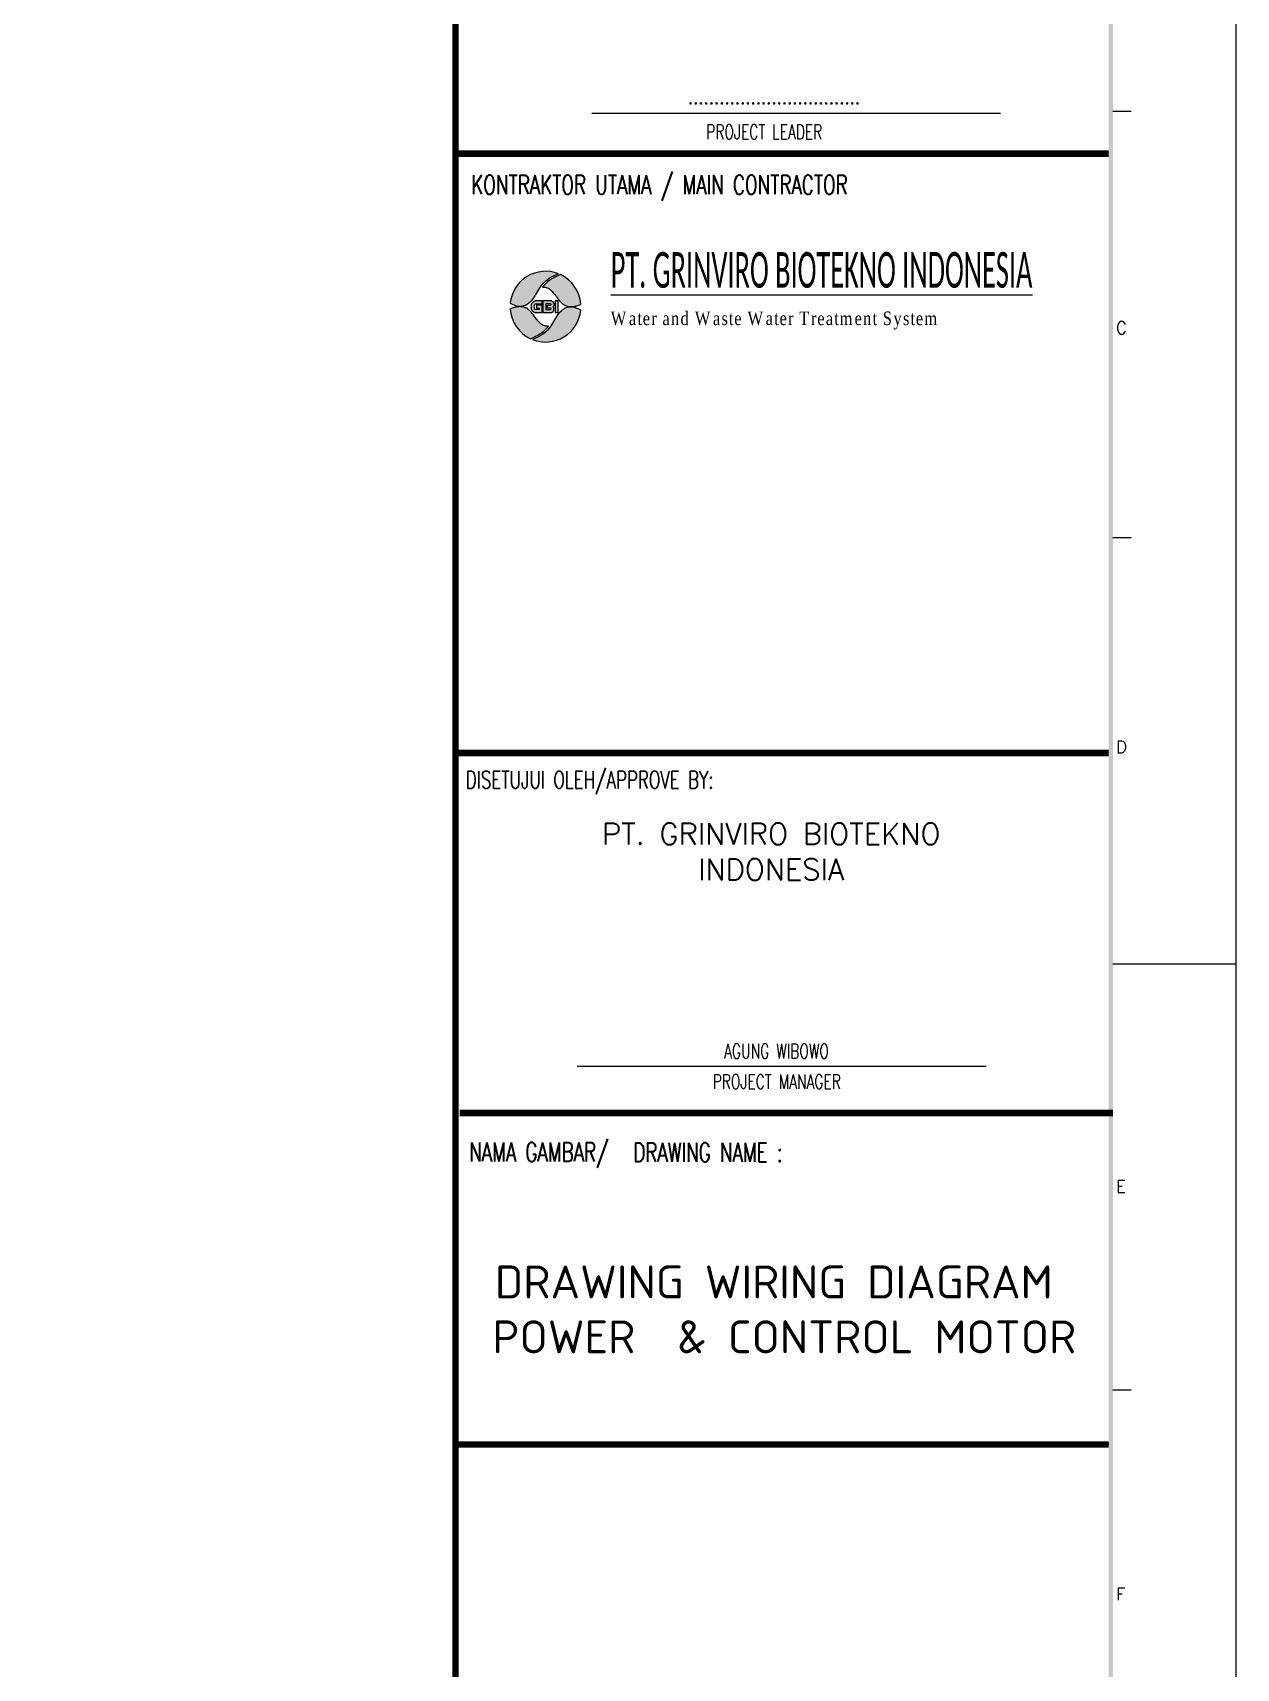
# Model space of a CAD drawing. Header units: millimetres. Extents: x 67033 to 212947, y 35102 to 335921.
# Drawn here: x 81276 to 83019, y 166154 to 168521 of the extents above; entities that cross this region are included whole.
import ezdxf

# ---------------------------------------------------------------- set-up
doc = ezdxf.new("R2010")
doc.units = ezdxf.units.MM
doc.layers.add('BORDER', color=7, linetype='Continuous')
doc.layers.add('S-Kop', color=7, linetype='Continuous')
doc.layers.add('G-0.9', color=250, linetype='Continuous', lineweight=9)
doc.styles.add('3', font='ROMANS.SHX', dxfattribs={"width": 0.75})
doc.styles.add('ISOCPEUR', font='isocpeur.ttf')
doc.styles.add('ROMANS', font='romans.shx', dxfattribs={"height": 0.3})
doc.styles.get("Standard").update_dxf_attribs({"font": 'arial.ttf'})

msp = doc.modelspace()

# ---------------------------------------------------------------- hatches: boundary and pattern name
at = {"layer": 'G-0.9', "true_color": 0x105689}
h = msp.add_hatch(color=146, dxfattribs=at)
edge = h.paths.add_edge_path(flags=0)
edge.add_arc((82018.75332925227, 168124.1273931313), 51.18441733908399, 3.799054058211098, 64.9709100956754)
edge.add_spline(control_points=[(82040.40834823788, 168170.5052405483), (82039.19212646985, 168169.9790571148), (82037.38134838786, 168169.1593579433), (82034.99146281902, 168168.0081841969), (82033.21653911263, 168167.110470083), (82031.43811440385, 168166.1992743443), (82029.66043312872, 168165.2704636861), (82027.91233354367, 168164.2950316496), (82026.22316537285, 168163.2450126175), (82024.59563865347, 168162.1131507709), (82022.4800412157, 168160.5230616945), (82019.95732460545, 168158.3849078677), (82017.12844645887, 168155.597806881), (82015.37149857168, 168153.5832278127), (82014.52554098384, 168152.5375576327)], knot_values=[0, 0, 0, 0, 0.125, 0.1875, 0.25, 0.3125, 0.375, 0.4375, 0.5, 0.5625, 0.625, 0.75, 0.875, 1, 1, 1, 1], degree=3, periodic=0)
edge.add_spline(control_points=[(82014.52554098384, 168152.5375576327), (82015.08898366641, 168152.5329943063), (82016.2086775406, 168152.4784210968), (82017.85633105254, 168152.2522071642), (82019.50303578044, 168151.9056824677), (82021.10156042581, 168151.4082116547), (82022.35964494199, 168150.8061368946), (82023.33423923777, 168150.2471907495), (82024.04441099141, 168149.8047551351), (82024.73250904468, 168149.332713166), (82025.400229855, 168148.8239425199), (82026.04950143881, 168148.2910852064), (82026.89565844878, 168147.564472925), (82027.70469645884, 168146.8033556455), (82028.48269155226, 168146.0068142494), (82029.05661087528, 168145.4001658208), (82029.61837851992, 168144.7810275667), (82030.34772923686, 168143.9347813398), (82031.06002474514, 168143.0715465112), (82031.76014039534, 168142.1967968485), (82032.44600295923, 168141.3074897527), (82033.29528731684, 168140.189385091), (82034.30111141957, 168138.837956586), (82035.30391599522, 168137.4859076906), (82036.31535822533, 168136.1509771939), (82037.33843237688, 168134.8277789485), (82038.20903869219, 168133.7422576987), (82038.91536054216, 168132.8820874213), (82039.45586728869, 168132.2449910069), (82040.00169500949, 168131.6081131139), (82040.55187042641, 168130.9720410558), (82041.0211074187, 168130.4524815815), (82041.40562351556, 168130.0469770612), (82041.70008277637, 168129.7502584646), (82041.9987301339, 168129.4574973973), (82042.39999925312, 168129.0683723782), (82042.91092431727, 168128.5912411712), (82043.5448730352, 168128.0442085349), (82044.42589228506, 168127.370853109), (82045.61393656101, 168126.6319219746), (82047.11206824303, 168125.8765702562), (82048.67407206744, 168125.2599713318), (82050.82250941772, 168124.6172069714), (82053.02830430903, 168124.2356945373), (82055.25864474304, 168124.1231241289), (82057.49515245052, 168124.1640276772), (82060.27741806359, 168124.4762792846), (82063.00655286385, 168125.0769360432), (82065.13374027592, 168125.7343115951), (82067.23649752731, 168126.47674969), (82068.79628242813, 168127.0809716159), (82069.82527202435, 168127.518740921)], knot_values=[0, 0, 0, 0, 0.02500000000000002, 0.05000000000000004, 0.07499999999999996, 0.09999999999999998, 0.125, 0.1375, 0.15, 0.1625000000000001, 0.175, 0.1875, 0.2, 0.225, 0.2375, 0.25, 0.2625, 0.275, 0.3, 0.3125, 0.325, 0.35, 0.375, 0.4, 0.425, 0.45, 0.475, 0.4875, 0.5, 0.5125, 0.5249999999999999, 0.5374999999999999, 0.5437499999999998, 0.5499999999999998, 0.5562499999999999, 0.5624999999999999, 0.5749999999999998, 0.5874999999999999, 0.5999999999999999, 0.6249999999999999, 0.6499999999999999, 0.6749999999999998, 0.6999999999999998, 0.7499999999999999, 0.7749999999999999, 0.7999999999999999, 0.8499999999999999, 0.8999999999999999, 0.9249999999999999, 0.95, 1, 1, 1, 1], degree=3, periodic=0)
edge = h.paths.add_edge_path(flags=0)
edge.add_arc((82018.75332925227, 168124.1273931313), 51.18441733908391, 183.7990540582112, 244.97091009567498, ccw=False)
edge.add_spline(control_points=[(81967.68138648022, 168120.7360453409), (81968.71037607797, 168121.1738146459), (81970.27007354473, 168121.7781356013), (81972.37306395311, 168122.5203096181), (81973.96775503809, 168123.0141335154), (81975.59382884136, 168123.4157692314), (81977.78448350672, 168123.8423278657), (81980.01169934843, 168124.0905393839), (81982.24797801427, 168124.1317030931), (81984.4783753894, 168124.0190651643), (81986.68414373275, 168123.6376013754), (81988.83259051257, 168122.9947829205), (81990.3945769653, 168122.3783354824), (81991.89277105923, 168121.6224183896), (81993.31819191044, 168120.7378110417), (81994.39126482698, 168119.8553001407), (81995.10666775693, 168119.1863366206), (81995.50792676964, 168118.7973034141), (81995.806576158, 168118.5045239053), (81996.10103487695, 168118.2078102207), (81996.48555115185, 168117.8023040918), (81996.95478805667, 168117.2827454056), (81997.50496350277, 168116.6466730942), (81998.05079121435, 168116.0097952696), (81998.59129796395, 168115.3726988375), (81999.29761981238, 168114.5125285655), (82000.16822612769, 168113.4270073118), (82001.19130028079, 168112.1038090679), (82002.20274250935, 168110.7688785713), (82003.205547085, 168109.4168296759), (82004.21137118927, 168108.0654011709), (82005.06065554688, 168106.9472965093), (82005.74651811075, 168106.0579894134), (82006.44663376098, 168105.1832397514), (82007.15892926922, 168104.3200049229), (82007.88827998465, 168103.4737586959), (82008.45004763083, 168102.8546204396), (82009.02396695384, 168102.247972011), (82009.80196204573, 168101.4514306164), (82010.61100005734, 168100.6903133376), (82011.45715706576, 168099.9637010556), (82012.10642865111, 168099.4308437421), (82012.77414945986, 168098.9220730958), (82013.4622475147, 168098.4500311261), (82014.17241926835, 168098.0075955125), (82015.14701356413, 168097.4486493673), (82016.40509807874, 168096.8465746072), (82018.00362272414, 168096.3491037942), (82019.65032745204, 168096.0025790962), (82021.29798096397, 168095.776365165), (82022.4176748397, 168095.7217919556), (82022.98111752226, 168095.7172286291)], knot_values=[0, 0, 0, 0, 0.05000000000000004, 0.07499999999999996, 0.09999999999999998, 0.125, 0.1499999999999999, 0.2, 0.225, 0.25, 0.3, 0.325, 0.35, 0.375, 0.4, 0.425, 0.4375, 0.44375, 0.45, 0.4562499999999999, 0.4624999999999999, 0.475, 0.4875, 0.5, 0.5125, 0.5249999999999999, 0.5499999999999998, 0.5749999999999997, 0.5999999999999998, 0.6249999999999998, 0.6499999999999998, 0.6749999999999998, 0.6874999999999998, 0.6999999999999997, 0.7249999999999996, 0.7374999999999996, 0.7499999999999996, 0.7624999999999995, 0.7749999999999995, 0.7999999999999995, 0.8124999999999996, 0.8249999999999995, 0.8374999999999995, 0.8499999999999994, 0.8624999999999994, 0.8749999999999993, 0.8999999999999994, 0.9249999999999994, 0.9499999999999994, 0.9749999999999994, 0.9999999999999994, 0.9999999999999994, 0.9999999999999994, 0.9999999999999994], degree=3, periodic=0)
edge.add_spline(control_points=[(82022.98111752226, 168095.7172286291), (82022.13515993442, 168094.6715584499), (82020.37821204725, 168092.6569793809), (82017.54933390065, 168089.8698783942), (82015.0266172904, 168087.7317245673), (82012.91101985262, 168086.141635491), (82011.28349313325, 168085.0097736435), (82009.59432496088, 168083.9597546124), (82007.84622537736, 168082.9843225758), (82006.06854410227, 168082.0555119175), (82004.29011939347, 168081.1443161788), (82002.5151956871, 168080.2466020657), (82000.12531011825, 168079.0954283187), (81998.31453203472, 168078.2757291471), (81997.09831026822, 168077.7495457136)], knot_values=[0, 0, 0, 0, 0.125, 0.25, 0.375, 0.4375, 0.5, 0.5625, 0.625, 0.6875, 0.75, 0.8125, 0.875, 1, 1, 1, 1], degree=3, periodic=0)
at = {"layer": 'G-0.9', "true_color": 0x139b48}
h = msp.add_hatch(color=114, dxfattribs=at)
edge = h.paths.add_edge_path(flags=0)
edge.add_spline(control_points=[(82069.70071525336, 168119.2071860099), (82069.08626933784, 168119.5040851488), (82067.84922079506, 168120.0801062512), (82066.28060316629, 168120.7483245923), (82065.01577220419, 168121.2650716121), (82064.06256210305, 168121.644733282), (82063.10081353503, 168122.0032589114), (82062.12795164197, 168122.3242667396), (82061.14022779229, 168122.6182049564), (82060.14093212901, 168122.8921223185), (82059.13341230719, 168123.1269184911), (82058.12354617451, 168123.3042544305), (82057.10703330234, 168123.4288950292), (82055.73846882116, 168123.5397168435), (82054.03346678328, 168123.5383356861), (82052.33446570077, 168123.3021934647), (82050.98397420785, 168123.0009117666), (82049.99042042275, 168122.7278589158), (82049.01012832807, 168122.401631054), (82048.0381189648, 168122.0183222496), (82047.08437843382, 168121.5885856322), (82045.84913926826, 168120.9705868395), (82044.36799911974, 168120.0888257846), (82042.6814351074, 168118.8908626825), (82041.10431560794, 168117.5704658602), (82039.61841101159, 168116.1419787654), (82038.22369128745, 168114.6239718173), (82036.91139071071, 168113.0290319037), (82035.88648684457, 168111.6578921468), (82035.10406342255, 168110.5315292072), (82034.33505743144, 168109.3987709693), (82033.59949466019, 168108.2463621752), (82032.88853951657, 168107.0781868642), (82032.35812772765, 168106.2006428647), (82031.8347448001, 168105.3188761955), (82031.32173761692, 168104.4307313173), (82030.81218925258, 168103.5406759771), (82030.12690164759, 168102.3581751096), (82029.44522853888, 168101.1739880893), (82028.75998899345, 168099.9927572693), (82028.2345392171, 168099.1145995343), (82027.70162054778, 168098.2416081868), (82026.98674708669, 168097.0807500017), (82026.05946883107, 168095.6528862915), (82024.88470208072, 168093.9780333379), (82023.23301399287, 168091.8068816124), (82020.95606411067, 168089.2351246711), (82017.94930538523, 168086.4076021179), (82014.69672401751, 168083.8739520787), (82011.81168209661, 168082.0488480481), (82009.42233213667, 168080.7366751449), (82007.59679550854, 168079.8111240569), (82005.74476965955, 168078.9326903359), (82003.24654741633, 168077.8123871424), (82001.36125225159, 168076.992748084), (82000.09355015164, 168076.4654877746)], knot_values=[-1, -1, -1, -1, -0.9772727272727273, -0.9545454545454546, -0.9431818181818182, -0.9318181818181819, -0.9204545454545454, -0.9090909090909091, -0.8977272727272727, -0.8863636363636364, -0.875, -0.8636363636363636, -0.8522727272727273, -0.8409090909090909, -0.8181818181818182, -0.7954545454545454, -0.7840909090909091, -0.7727272727272727, -0.7613636363636364, -0.75, -0.7386363636363636, -0.7272727272727273, -0.7045454545454546, -0.6818181818181818, -0.6590909090909091, -0.6363636363636364, -0.6136363636363636, -0.5909090909090909, -0.5681818181818181, -0.5568181818181818, -0.5454545454545454, -0.5227272727272727, -0.5113636363636364, -0.5, -0.4886363636363636, -0.4772727272727273, -0.4659090909090909, -0.4545454545454545, -0.4318181818181818, -0.4204545454545454, -0.4090909090909091, -0.3977272727272727, -0.3863636363636364, -0.3636363636363636, -0.3409090909090909, -0.3181818181818182, -0.2727272727272727, -0.2272727272727273, -0.1818181818181818, -0.1363636363636364, -0.1136363636363636, -0.09090909090909091, -0.06818181818181818, -0.04545454545454546, 0, 0, 0, 0], degree=3, periodic=0)
edge.add_arc((82018.75332925227, 168124.1273931313), 51.18441733908411, 248.6195076609033, 354.4838079919351)
edge = h.paths.add_edge_path(flags=0)
edge.add_arc((82018.75332925227, 168124.1273931313), 51.18441733908363, 68.61950766090604, 174.4838079919366)
edge.add_spline(control_points=[(81967.80594325277, 168129.0476002519), (81968.42038916824, 168128.7507011131), (81969.65743771105, 168128.1746800107), (81971.22605533825, 168127.5064616697), (81972.49088630035, 168126.9897146498), (81973.44409640305, 168126.6100529806), (81974.40584497106, 168126.2515273505), (81975.37870686412, 168125.9305195223), (81976.36643071381, 168125.6365813055), (81977.36572637709, 168125.3626639434), (81978.37324619893, 168125.1278677708), (81979.3831123316, 168124.9505318313), (81980.39962520375, 168124.8258912327), (81981.76818968341, 168124.7150694191), (81983.47319172282, 168124.7164505743), (81985.17219280382, 168124.9525927972), (81986.52268429671, 168125.2538744961), (81987.51623808336, 168125.5269273453), (81988.49653017648, 168125.853155208), (81989.46853954282, 168126.2364640092), (81990.42228006151, 168126.6662006412), (81991.65751929769, 168127.2841993633), (81993.13865890591, 168128.1659609555), (81994.82522514707, 168129.3639218303), (81996.4023363851, 168130.6843269155), (81997.88827179676, 168132.1127831873), (81999.28287651806, 168133.6309051658), (82000.59560629082, 168135.2254157799), (82001.82388914718, 168136.8723856582), (82002.79127517596, 168138.2876278233), (82003.54061477877, 168139.4311826257), (82004.08457231298, 168140.3007458722), (82004.6182079448, 168141.1765246305), (82005.14850527889, 168142.0541645058), (82005.67192674591, 168142.9359003982), (82006.1848942261, 168143.8240725089), (82006.69456286445, 168144.7140496889), (82007.20808717505, 168145.6012107494), (82007.72189093391, 168146.4878659987), (82008.23239218685, 168147.3763305954), (82008.7467626585, 168148.2619687865), (82009.27209436966, 168149.1402028337), (82009.80504448518, 168150.0131738569), (82010.51990765095, 168151.1740386947), (82011.44719094448, 168152.6018991577), (82012.62195611684, 168154.2767530936), (82014.2736445593, 168156.4479047761), (82016.55059550985, 168159.0196595999), (82019.55734882897, 168161.8471915549), (82022.8099505417, 168164.3808065277), (82025.69492914811, 168166.2060196098), (82028.08440822683, 168167.5179701334), (82030.51793131886, 168168.7529437401), (82033.63074500865, 168170.170795338), (82036.14540625295, 168171.2620381778), (82037.41310835294, 168171.7892984873)], knot_values=[-1, -1, -1, -1, -0.9772727272727273, -0.9545454545454546, -0.9431818181818182, -0.9318181818181819, -0.9204545454545455, -0.9090909090909092, -0.8977272727272728, -0.8863636363636365, -0.8750000000000001, -0.8636363636363638, -0.8522727272727274, -0.840909090909091, -0.8181818181818183, -0.7954545454545456, -0.7840909090909093, -0.7727272727272729, -0.7613636363636366, -0.7500000000000002, -0.7386363636363639, -0.7272727272727275, -0.7045454545454548, -0.6818181818181821, -0.6590909090909094, -0.6363636363636367, -0.613636363636364, -0.5909090909090913, -0.5681818181818186, -0.5454545454545459, -0.5340909090909094, -0.522727272727273, -0.5113636363636367, -0.5000000000000003, -0.488636363636364, -0.4772727272727276, -0.4659090909090913, -0.4545454545454549, -0.4431818181818186, -0.4318181818181822, -0.4204545454545459, -0.4090909090909095, -0.3977272727272732, -0.3863636363636368, -0.363636363636364, -0.3409090909090913, -0.3181818181818186, -0.272727272727273, -0.2272727272727276, -0.1818181818181821, -0.1363636363636367, -0.113636363636364, -0.09090909090909127, -0.04545454545454575, -3.33066907387547e-16, -3.33066907387547e-16, -3.33066907387547e-16, -3.33066907387547e-16], degree=3, periodic=0)
at = {"layer": 'G-0.9', "true_color": 0xf26722}
h = msp.add_hatch(color=30, dxfattribs=at)
h.dxf.hatch_style = 1
edge = h.paths.add_edge_path()
edge.add_arc((82018.73789041655, 168124.1369431878), 51.18441733908399, 3.799054058211098, 64.9709100956754)
edge.add_spline(control_points=[(82040.3929094006, 168170.5147906049), (82039.17668763257, 168169.9886071713), (82037.36590955059, 168169.1689079997), (82034.97602398173, 168168.0177342526), (82033.20110027537, 168167.1200201396), (82031.42267556659, 168166.2088244008), (82029.64499429146, 168165.2800137425), (82027.89689470793, 168164.304581706), (82026.20772653558, 168163.2545626748), (82024.5801998162, 168162.1227008273), (82022.46460237844, 168160.532611751), (82019.94188576817, 168158.3944579242), (82017.11300762158, 168155.6073569375), (82015.35605973439, 168153.5927778692), (82014.51010214658, 168152.5471076892)], knot_values=[0, 0, 0, 0, 0.125, 0.1875, 0.25, 0.3125, 0.375, 0.4375, 0.5, 0.5625, 0.625, 0.75, 0.875, 1, 1, 1, 1], degree=3, periodic=0)
edge.add_spline(control_points=[(82014.51010214658, 168152.5471076892), (82015.07354482912, 168152.5425443628), (82016.19323870489, 168152.4879711534), (82017.84089221526, 168152.2617572222), (82019.48759694469, 168151.9152325242), (82021.08612158855, 168151.4177617112), (82022.34420610471, 168150.8156869511), (82023.31880040048, 168150.256740806), (82024.02897215415, 168149.8143051923), (82024.71707020896, 168149.3422632225), (82025.38479101771, 168148.8334925763), (82026.03406260308, 168148.3006352628), (82026.88021961151, 168147.5740229815), (82027.68925762156, 168146.812905702), (82028.46725271498, 168146.0163643074), (82029.04117203799, 168145.4097158787), (82029.60293968265, 168144.7905776232), (82030.3322903996, 168143.9443313963), (82031.04458590788, 168143.0810965677), (82031.74470155807, 168142.2063469058), (82032.43056412195, 168141.3170398092), (82033.27984847956, 168140.1989351475), (82034.28567258385, 168138.8475066425), (82035.28847715796, 168137.495457747), (82036.29991938802, 168136.1605272505), (82037.32299354115, 168134.8373290066), (82038.19359985493, 168133.7518077552), (82038.89992170336, 168132.8916374778), (82039.44042845294, 168132.2545410634), (82039.98625617374, 168131.6176631705), (82040.53643158915, 168130.9815911131), (82041.00566858142, 168130.462031638), (82041.39018467981, 168130.0565271177), (82041.68464393911, 168129.7598085212), (82041.98329129664, 168129.4670474554), (82042.38456041584, 168129.0779224346), (82042.89548547998, 168128.6007912277), (82043.52943419795, 168128.0537585914), (82044.4104534478, 168127.3804031663), (82045.5984977253, 168126.6414720311), (82047.09662940577, 168125.8861203142), (82048.65863323018, 168125.2695213884), (82050.80707058044, 168124.6267570287), (82053.01286547177, 168124.2452445939), (82055.24320590576, 168124.1326741854), (82057.47971361324, 168124.1735777337), (82060.2619792263, 168124.4858293403), (82062.99111402656, 168125.0864860997), (82065.11830143868, 168125.7438616516), (82067.22105869002, 168126.4862997466), (82068.78084359085, 168127.0905216725), (82069.80983318709, 168127.5282909775)], knot_values=[0, 0, 0, 0, 0.02500000000000002, 0.05000000000000004, 0.07499999999999996, 0.09999999999999998, 0.125, 0.1375, 0.15, 0.1625000000000001, 0.175, 0.1875, 0.2, 0.225, 0.2375, 0.25, 0.2625, 0.275, 0.3, 0.3125, 0.325, 0.35, 0.375, 0.4, 0.425, 0.45, 0.475, 0.4875, 0.5, 0.5125, 0.5249999999999999, 0.5374999999999999, 0.5437499999999998, 0.5499999999999998, 0.5562499999999999, 0.5624999999999999, 0.5749999999999998, 0.5874999999999999, 0.5999999999999999, 0.6249999999999999, 0.6499999999999999, 0.6749999999999998, 0.6999999999999998, 0.7499999999999999, 0.7749999999999999, 0.7999999999999999, 0.8499999999999999, 0.8999999999999999, 0.9249999999999999, 0.95, 1, 1, 1, 1], degree=3, periodic=0)
at = {"layer": 'G-0.9', "true_color": 0x000000}
h = msp.add_hatch(color=18, dxfattribs=at)
edge = h.paths.add_edge_path(flags=0)
edge.add_spline(control_points=[(82004.16545981835, 168132.3937322129), (82003.90847777312, 168132.2823768043), (82003.52835707892, 168132.1103993094), (82003.03181879263, 168131.8715910004), (82002.6653906151, 168131.6869647132), (82002.30161443455, 168131.4998886249), (82001.94106648852, 168131.3098302288), (82001.64745084218, 168131.1451291899), (82001.41829996812, 168131.0080633307), (82001.19438972295, 168130.8661601484), (82000.92002599883, 168130.6836507535), (82000.59919369273, 168130.4568743224), (82000.29150273399, 168130.2179236107), (82000.00184198588, 168129.9626272609), (81999.72932205544, 168129.6907154816), (81999.3846834559, 168129.3095489333), (81998.99767968927, 168128.7982377716), (81998.61279998884, 168128.1129574901), (81998.29787252967, 168127.3807922962), (81998.05423488117, 168126.6062849696), (81997.82057161532, 168125.5332370837), (81997.69599095346, 168124.1401261227), (81997.79919419164, 168122.4671866062), (81998.10745391547, 168121.1352113068), (81998.49762486016, 168120.1483013585), (81998.86098218606, 168119.4521106447), (81999.23135081283, 168118.9284292371), (81999.56308879575, 168118.5355494333), (81999.82598476749, 168118.2537168883), (82000.10610277725, 168117.9871704812), (82000.40437437396, 168117.7357539608), (82000.71600223759, 168117.4956906466), (82001.0356036927, 168117.2623847937), (82001.36586635305, 168117.0381373295), (82001.70944337307, 168116.825166938), (82002.06086772242, 168116.6188485105), (82002.53362059599, 168116.3473050534), (82003.13334529212, 168116.0153196724), (82003.62867442165, 168115.7629087422), (82003.87971131217, 168115.6395611901)], knot_values=[0, 0, 0, 0, 0.0357142857142857, 0.0535714285714286, 0.0714285714285714, 0.0892857142857143, 0.1071428571428572, 0.125, 0.1339285714285714, 0.1428571428571429, 0.1607142857142858, 0.1785714285714286, 0.1964285714285714, 0.2142857142857143, 0.2321428571428572, 0.25, 0.2857142857142857, 0.3214285714285714, 0.3571428571428572, 0.3928571428571429, 0.4285714285714286, 0.5, 0.5714285714285714, 0.6428571428571428, 0.6785714285714285, 0.7142857142857142, 0.7499999999999999, 0.7678571428571428, 0.7857142857142857, 0.8035714285714286, 0.8214285714285714, 0.8392857142857142, 0.857142857142857, 0.8749999999999998, 0.8928571428571427, 0.9107142857142856, 0.9285714285714284, 0.9642857142857141, 0.9999999999999998, 0.9999999999999998, 0.9999999999999998, 0.9999999999999998], degree=3, periodic=0)
edge.add_line((82003.87971131217, 168115.6395611901), (82013.78071425359, 168115.6395611901))
edge.add_line((82013.78071425325, 168115.6395611901), (82013.78071425325, 168126.1797328615))
edge.add_line((82013.78071425325, 168126.1797328613), (82005.55194083066, 168126.1797328613))
edge.add_line((82005.55194083056, 168126.1797328613), (82005.55194083056, 168121.8150463203))
edge.add_line((82005.55194083056, 168121.8150463206), (82009.42312787534, 168121.8150463206))
edge.add_line((82009.42312787575, 168121.8150463206), (82009.42312787575, 168119.883542368))
edge.add_line((82009.42312787575, 168119.8835423671), (82005.16547511666, 168119.8835423671))
edge.add_spline(control_points=[(82005.16547511656, 168119.8835423671), (82004.96501356775, 168119.9707606574), (82004.72063295526, 168120.0860556602), (82004.43685585256, 168120.2340051995), (82004.24990277595, 168120.3348973185), (82004.01734529325, 168120.4621594587), (82003.81665543192, 168120.585415545), (82003.68899318868, 168120.6737874462), (82003.60563607905, 168120.7344855414), (82003.46170291661, 168120.8428847359), (82003.26445362902, 168121.0066285383), (82003.0248919694, 168121.2462910096), (82002.79414596998, 168121.5454938721), (82002.57885866928, 168121.9005915216), (82002.40322957154, 168122.2859084553), (82002.12746062409, 168123.0995780398), (82002.02430795369, 168124.1465098224), (82002.18144563369, 168125.1550737331), (82002.35019794946, 168125.6973473747), (82002.51612126027, 168126.0828114674), (82002.6901696663, 168126.3770077199), (82002.84934102664, 168126.5987390231), (82002.97752960272, 168126.7566073003), (82003.11632690523, 168126.9046598647), (82003.26585009517, 168127.0437971255), (82003.3969680596, 168127.1540595714), (82003.50484312628, 168127.2396476598), (82003.5867053481, 168127.3029632742), (82003.67023000233, 168127.3647986341), (82003.78471867226, 168127.4445180395), (82003.93228609582, 168127.5402594926), (82004.11440765395, 168127.6507337005), (82004.29852167895, 168127.7594617345), (82004.48426799497, 168127.8667596004), (82004.73683736255, 168128.0055232133), (82004.93101729664, 168128.105431309), (82005.06266834034, 168128.1701109755)], knot_values=[0, 0, 0, 0, 0.05769230769230771, 0.07211538461538458, 0.08653846153846156, 0.1153846153846154, 0.1442307692307693, 0.1514423076923077, 0.1586538461538463, 0.1730769230769231, 0.2019230769230769, 0.2307692307692307, 0.2692307692307692, 0.3076923076923077, 0.3461538461538461, 0.3846153846153846, 0.5384615384615384, 0.6153846153846154, 0.653846153846154, 0.6923076923076924, 0.7307692307692308, 0.7500000000000001, 0.7692307692307694, 0.7884615384615385, 0.8076923076923078, 0.8269230769230771, 0.8365384615384617, 0.8461538461538463, 0.8557692307692308, 0.8653846153846154, 0.8846153846153847, 0.903846153846154, 0.9230769230769232, 0.9423076923076925, 0.9615384615384618, 1, 1, 1, 1], degree=3, periodic=0)
edge.add_line((82005.06266834034, 168128.1701109755), (82013.7807142528, 168128.1701109755))
edge.add_line((82013.78071425325, 168128.1701109755), (82013.78071425325, 168132.3937322126))
edge.add_line((82013.78071425325, 168132.3937322129), (82004.16545981917, 168132.3937322129))
h.paths.add_polyline_path([(82037.02909788319, 168132.3937322129), (82032.75180317764, 168132.3937322129), (82032.75180317764, 168115.6395611901), (82037.02909788319, 168115.6395611901)], flags=0)
edge = h.paths.add_edge_path(flags=0)
edge.add_line((82019.09657679505, 168128.1701109755), (82019.09657679505, 168119.8835423674))
edge.add_line((82019.09657679505, 168119.8835423671), (82025.9636305942, 168119.8835423671))
edge.add_spline(control_points=[(82025.96363059498, 168119.8835423671), (82026.01690642767, 168119.9294134325), (82026.12080112263, 168120.0213521696), (82026.24676788472, 168120.1365642951), (82026.34026684795, 168120.2292722754), (82026.40619771126, 168120.2991135548), (82026.45666590326, 168120.3576456941), (82026.49440737972, 168120.4046662429), (82026.52072963312, 168120.4400784524), (82026.54534746856, 168120.4756167837), (82026.56845495253, 168120.5112668735), (82026.58964087318, 168120.5470591527), (82026.61468309544, 168120.5950193982), (82026.64099645652, 168120.6553389043), (82026.66322310976, 168120.7284141307), (82026.6742790961, 168120.8023159437), (82026.67548164312, 168120.8769468749), (82026.66709562718, 168120.9398340041), (82026.65545274879, 168120.9905088105), (82026.64477437906, 168121.0286589261), (82026.63190084923, 168121.0669714763), (82026.61663644569, 168121.1054609424), (82026.59941192866, 168121.144095449), (82026.58065979283, 168121.1828429938), (82026.56017912713, 168121.2217184438), (82026.53019070133, 168121.273750751), (82026.48936886384, 168121.3390380091), (82026.43494051314, 168121.4177854174), (82026.35670202688, 168121.5232013232), (82026.24968695782, 168121.6556532275), (82026.16091108313, 168121.7618488616), (82026.11517655746, 168121.8150463206)], knot_values=[0, 0, 0, 0, 0.07692307692307687, 0.1538461538461539, 0.1923076923076923, 0.2307692307692307, 0.2692307692307692, 0.2884615384615384, 0.3076923076923077, 0.3269230769230769, 0.3461538461538461, 0.3653846153846154, 0.3846153846153846, 0.423076923076923, 0.4615384615384615, 0.5, 0.5384615384615384, 0.5769230769230769, 0.5961538461538461, 0.6153846153846154, 0.6346153846153846, 0.6538461538461539, 0.6730769230769231, 0.6923076923076923, 0.7115384615384615, 0.7307692307692306, 0.7692307692307692, 0.8076923076923076, 0.846153846153846, 0.9230769230769229, 0.9999999999999998, 0.9999999999999998, 0.9999999999999998, 0.9999999999999998], degree=3, periodic=0)
edge.add_line((82026.11517655746, 168121.8150463206), (82021.710104733, 168121.8150463206))
edge.add_line((82021.71010473324, 168121.8150463206), (82021.71010473324, 168126.1797328616))
edge.add_line((82021.71010473324, 168126.1797328613), (82026.1151765577, 168126.1797328613))
edge.add_spline(control_points=[(82026.11517655746, 168126.1797328613), (82026.16674317529, 168126.2405630456), (82026.24119229554, 168126.3317793141), (82026.32521712607, 168126.4381699663), (82026.37171257686, 168126.4989494362), (82026.40499324091, 168126.544518128), (82026.43704928145, 168126.5900745743), (82026.46817456817, 168126.6356217115), (82026.49775484447, 168126.6811533981), (82026.52517069613, 168126.7266634388), (82026.55073147797, 168126.7721549282), (82026.57474670597, 168126.8176309608), (82026.5965964778, 168126.8630853382), (82026.6156683221, 168126.9085119327), (82026.63224946804, 168126.9539136211), (82026.6515172684, 168127.0144207989), (82026.66829852876, 168127.0899817318), (82026.6750686952, 168127.1805211698), (82026.6699766244, 168127.2709419786), (82026.65404195183, 168127.3461757329), (82026.63534531729, 168127.4063032433), (82026.61909366705, 168127.4513765841), (82026.60024818584, 168127.496423984), (82026.57852739307, 168127.5414426294), (82026.55456165526, 168127.5864388245), (82026.52899452769, 168127.6314190041), (82026.50150495114, 168127.6763799585), (82026.47177242964, 168127.7213184819), (82026.44043883153, 168127.7662409943), (82026.40814070789, 168127.81115386), (82026.37457352382, 168127.8560540342), (82026.32761907332, 168127.915898951), (82026.2426945575, 168128.0206000104), (82026.16738618413, 168128.1103186151), (82026.11517655746, 168128.1701109755)], knot_values=[0, 0, 0, 0, 0.09090909090909094, 0.1363636363636364, 0.1590909090909091, 0.1818181818181818, 0.2045454545454546, 0.2272727272727273, 0.25, 0.2727272727272727, 0.2954545454545454, 0.3181818181818181, 0.3409090909090908, 0.3636363636363636, 0.3863636363636365, 0.4090909090909092, 0.4545454545454546, 0.5, 0.5454545454545454, 0.5909090909090908, 0.6136363636363635, 0.6363636363636362, 0.659090909090909, 0.6818181818181817, 0.7045454545454544, 0.7272727272727271, 0.7499999999999998, 0.7727272727272725, 0.7954545454545452, 0.8181818181818179, 0.8409090909090906, 0.8636363636363633, 0.9090909090909087, 0.9999999999999997, 0.9999999999999997, 0.9999999999999997, 0.9999999999999997], degree=3, periodic=0)
edge.add_line((82026.11517655746, 168128.1701109755), (82019.09657679492, 168128.1701109755))
edge = h.paths.add_edge_path(flags=0)
edge.add_line((82014.90547679551, 168132.3937322129), (82027.24375256279, 168132.3937322129))
edge.add_spline(control_points=[(82027.24375256385, 168132.3937322129), (82027.39354863831, 168132.3317657151), (82027.61464874534, 168132.2351303345), (82027.90254005713, 168132.0991982141), (82028.11444577442, 168131.9931340144), (82028.32457213005, 168131.8852452509), (82028.53252566452, 168131.7751276814), (82028.7012427887, 168131.6786706873), (82028.8323252346, 168131.5975105361), (82028.92809595948, 168131.5340457303), (82029.022008566, 168131.4686326921), (82029.14571715896, 168131.379798428), (82029.35662695518, 168131.2184406218), (82029.63559286599, 168130.9663373556), (82029.87611518598, 168130.6735419256), (82030.04978803228, 168130.4215417583), (82030.211033086, 168130.1612521792), (82030.3517972069, 168129.8826144839), (82030.47415269155, 168129.5902766706), (82030.58639317295, 168129.2954177826), (82030.70588400977, 168128.9135213371), (82030.85368492805, 168128.2893407996), (82030.94599862081, 168127.6598850148), (82030.9664354574, 168127.0344799114), (82030.944678879, 168126.5700350062), (82030.877354354, 168126.1152094817), (82030.78916017686, 168125.7427171226), (82030.6949426747, 168125.4520785397), (82030.61206889468, 168125.2371163974), (82030.52136816103, 168125.0242809778), (82030.4268913177, 168124.8125085046), (82030.32925737515, 168124.601659236), (82030.19087925888, 168124.3227470444), (82030.07899340888, 168124.1157823699), (82030.00067714837, 168123.9788232644)], knot_values=[0, 0, 0, 0, 0.04545454545454541, 0.06818181818181812, 0.09090909090909094, 0.1136363636363636, 0.1363636363636364, 0.1590909090909091, 0.1704545454545454, 0.1818181818181818, 0.1931818181818181, 0.2045454545454546, 0.2272727272727273, 0.2727272727272727, 0.3181818181818181, 0.3409090909090908, 0.3636363636363636, 0.4090909090909092, 0.4318181818181819, 0.4545454545454546, 0.5, 0.5454545454545454, 0.6363636363636362, 0.6818181818181817, 0.7272727272727271, 0.7727272727272725, 0.8181818181818179, 0.8409090909090906, 0.8636363636363633, 0.886363636363636, 0.9090909090909087, 0.9318181818181814, 0.9545454545454541, 0.9999999999999996, 0.9999999999999996, 0.9999999999999996, 0.9999999999999996], degree=3, periodic=0)
edge.add_spline(control_points=[(82030.00067714837, 168123.9788232644), (82030.07116352953, 168123.854007503), (82030.17267400814, 168123.6656501033), (82030.29989209212, 168123.4123195074), (82030.3906231161, 168123.2210676263), (82030.47914330597, 168123.0292027525), (82030.56494665088, 168122.8365982182), (82030.64466453517, 168122.6423607981), (82030.7147516714, 168122.4456363383), (82030.77523205332, 168122.2461809567), (82030.84617973826, 168121.9773785608), (82030.91365887082, 168121.636871486), (82030.9549867622, 168121.2187106004), (82030.96742093426, 168120.6541822526), (82030.90468177997, 168119.9395734384), (82030.75704500932, 168119.2240225336), (82030.61143443431, 168118.7356296277), (82030.51513146679, 168118.4609808441), (82030.43496471997, 168118.261312781), (82030.34749386024, 168118.06625718), (82030.22183695185, 168117.8102578993), (82030.04458355899, 168117.5074218249), (82029.79536873406, 168117.1775036188), (82029.51460202523, 168116.8767658379), (82029.24914128483, 168116.6605995661), (82029.0215829036, 168116.502797338), (82028.8466955142, 168116.3889455484), (82028.6659317308, 168116.2812409398), (82028.47806298491, 168116.1809082908), (82028.28600859678, 168116.0849279666), (82028.0921471508, 168115.99082461), (82027.8968722876, 168115.8981901734), (82027.63220088073, 168115.7791508555), (82027.429535017, 168115.694196529), (82027.29249888634, 168115.6395611901)], knot_values=[0, 0, 0, 0, 0.04166666666666674, 0.0625, 0.08333333333333337, 0.1041666666666667, 0.125, 0.1458333333333333, 0.1666666666666666, 0.1875, 0.2083333333333333, 0.25, 0.2916666666666667, 0.3333333333333334, 0.4166666666666667, 0.5, 0.5416666666666666, 0.5625, 0.5833333333333333, 0.6041666666666665, 0.6249999999999999, 0.6666666666666665, 0.7083333333333333, 0.7499999999999999, 0.7916666666666665, 0.8124999999999998, 0.8333333333333331, 0.8541666666666665, 0.8749999999999998, 0.8958333333333331, 0.9166666666666665, 0.9374999999999999, 0.9583333333333333, 0.9999999999999999, 0.9999999999999999, 0.9999999999999999, 0.9999999999999999], degree=3, periodic=0)
edge.add_line((82027.29249888634, 168115.6395611901), (82014.90547679583, 168115.6395611901))
edge.add_line((82014.90547679551, 168115.6395611901), (82014.90547679551, 168132.3937322131))

# ---------------------------------------------------------------- linework, layer by layer
at = {"layer": 'BORDER', "linetype": 'Continuous', "lineweight": 9}
for p, q in [((82866.85245863383, 168406.3331618293), (82840.0360626887, 168406.3331618293)), ((82866.85245863383, 167789.5560550915), (82840.0360626887, 167789.5560550915)), ((83018.8120356562, 167172.7789483536), (82840.0360626887, 167172.7789483536)), ((82866.85245863383, 166556.0018416158), (82840.0360626887, 166556.0018416158))]:
    msp.add_line(p, q, dxfattribs=at)
msp.add_lwpolyline([(75501.28237237304, 164509.0169511379), (83018.8120356562, 164509.0169511379), (83018.8120356562, 169818.6633482725), (75501.28237237304, 169818.6633482725)], close=True, dxfattribs=at)
at = {"layer": 'BORDER', "lineweight": 9}
msp.add_trace([(82834.22584356723, 164693.8077103691), (82840.48300262111, 164687.3528670392), (82834.22584356723, 169638.5465555078), (82840.48300262111, 169644.8037145616)], dxfattribs=at)
at = {"layer": 'G-0.9', "flags": 128}
for points in [[(82003.87971131217, 168115.6395611902), (82013.78071425325, 168115.6395611902), (82013.78071425325, 168126.1797328614), (82005.55194083056, 168126.1797328614), (82005.55194083056, 168121.8150463206), (82009.42312787575, 168121.8150463206), (82009.42312787575, 168119.8835423671), (82005.16547511656, 168119.8835423671)], [(82005.06266834034, 168128.1701109756), (82013.78071425325, 168128.1701109756), (82013.78071425325, 168132.393732213), (82004.16545981835, 168132.393732213)], [(82027.24375256385, 168132.393732213), (82014.90547679551, 168132.393732213), (82014.90547679551, 168115.6395611902), (82027.29249888634, 168115.6395611902)], [(82026.11517655746, 168128.1701109756), (82019.09657679505, 168128.1701109756), (82019.09657679505, 168119.8835423671), (82025.96363059498, 168119.8835423671)], [(82026.11517655746, 168121.8150463206), (82021.71010473324, 168121.8150463206), (82021.71010473324, 168126.1797328614), (82026.11517655746, 168126.1797328614)]]:
    msp.add_lwpolyline(points, dxfattribs=at)
msp.add_lwpolyline([(82032.75180317764, 168132.393732213), (82032.75180317764, 168115.6395611902), (82037.02909788319, 168115.6395611902), (82037.02909788319, 168132.393732213)], close=True, dxfattribs=at)
at = {"layer": 'G-0.9'}
for radius, start, end in [(51.18441733908391, 68.61950765388453, 174.4838079958016), (51.18441733908393, 3.799054052084119, 64.97091009812496), (51.18441733908393, 183.7990540520841, 244.9709100981249), (51.18441733908391, 248.6195076538845, 354.4838079958015)]:
    msp.add_arc((82018.75332925227, 168124.1273931314), radius, start, end, dxfattribs=at)
for points, knots in [([(81967.80594325277, 168129.047600252), (81970.27586638364, 168127.9147490388), (81975.00908073777, 168125.7438200936), (81983.56838192444, 168123.9695453765), (81993.48620017698, 168127.3374682133), (82004.16917824704, 168138.3502903869), (82010.65674094102, 168153.815419186), (82023.71691762727, 168165.9513332748), (82032.81183034528, 168169.8280158592), (82037.41310835294, 168171.7892984873)], [0, 0, 0, 0, 1.770579628440341, 3.393033898530347, 5.562151319994037, 8.247127808721837, 13.14955448463515, 16.31562534401973, 19.55753822054462, 19.55753822054462, 19.55753822054462, 19.55753822054462]), ([(82040.40834823788, 168170.5052405484), (82037.75465088521, 168169.284899617), (82031.46315837448, 168166.3916662103), (82022.1262706261, 168161.0653040689), (82016.98375882754, 168155.2955900098), (82014.52554098384, 168152.5375576328)], [0, 0, 0, 0, 1.905415346747451, 4.517435408228715, 6.909466394063813, 6.909466394063813, 6.909466394063813, 6.909466394063813]), ([(82014.52554098384, 168152.5375576328), (82015.75490550222, 168152.4633120524), (82018.086098564, 168152.3225232293), (82021.8671927803, 168151.2553058092), (82028.60056276954, 168146.9334841421), (82033.95464544331, 168139.0742848151), (82039.80590636519, 168131.6832467773), (82043.70807506179, 168127.6079453923), (82048.06015027748, 168125.3149747213), (82052.97085949662, 168124.0449494707), (82058.57487478359, 168124.1248112282), (82064.32760363417, 168125.2974113857), (82067.99918381707, 168126.780910053), (82069.93774659144, 168127.5641845964)], [0, 0, 0, 0, 0.800651378750998, 1.518242076401352, 2.532326855912974, 5.936559102587797, 7.573771972494917, 8.704539925424049, 9.568759586122226, 10.74236988771987, 11.97059895665076, 13.18579429171778, 14.54511845457573, 14.54511845457573, 14.54511845457573, 14.54511845457573]), ([(82022.98111752226, 168095.7172286292), (82021.75175300387, 168095.7914742097), (82019.4205599421, 168095.9322630327), (82015.63946572582, 168096.9994804528), (82008.90609573654, 168101.3213021199), (82003.55201306278, 168109.1805014476), (81997.7007521409, 168116.5715394847), (81993.7985834443, 168120.6468408704), (81989.44650822865, 168122.9398115407), (81984.53579900948, 168124.2098367913), (81978.93178372251, 168124.1299750337), (81973.17905487193, 168122.9573748763), (81969.50747468903, 168121.473876209), (81967.56891191313, 168120.6906016656)], [0, 0, 0, 0, 0.800651378750998, 1.518242076401352, 2.532326855912974, 5.936559102587797, 7.573771972494917, 8.704539925424049, 9.568759586122226, 10.74236988771987, 11.97059895665076, 13.18579429171778, 14.54511845457573, 14.54511845457573, 14.54511845457573, 14.54511845457573]), ([(82004.16545981835, 168132.393732213), (82002.36483663756, 168131.5680004511), (81998.79640467507, 168129.9315849898), (81997.24823032228, 168124.1149599532), (81998.68839926626, 168118.3236591145), (82002.10119478071, 168116.5591191921), (82003.87971131217, 168115.6395611902)], [0, 0, 0, 0, 1.229803970130789, 2.437196099825928, 3.580462608725656, 4.824631080712818, 4.824631080712818, 4.824631080712818, 4.824631080712818]), ([(82069.70071525336, 168119.2071860099), (82067.23079212093, 168120.3400372224), (82062.49757776834, 168122.5109661684), (82053.93827658013, 168124.2852408855), (82044.02045832912, 168120.9173180487), (82033.33748025907, 168109.9044958744), (82026.84991756508, 168094.4393670768), (82013.78974087883, 168082.3034529873), (82004.69482816082, 168078.4267704028), (82000.09355015164, 168076.4654877747)], [0, 0, 0, 0, 1.770579628440341, 3.393033898530347, 5.562151319994037, 8.247127808721837, 13.14955448463515, 16.31562534401973, 19.55753822054462, 19.55753822054462, 19.55753822054462, 19.55753822054462]), ([(82005.06266834034, 168128.1701109756), (82004.23223287318, 168127.7366103905), (82002.54426909905, 168126.8554663238), (82001.79816889028, 168123.883793396), (82002.7147286173, 168121.0300904726), (82004.39930841955, 168120.2419829386), (82005.16547511656, 168119.8835423671)], [0, 0, 0, 0, 0.584991124888716, 1.189067503807599, 1.826501733034906, 2.358267749880889, 2.358267749880889, 2.358267749880889, 2.358267749880889]), ([(82026.11517655746, 168121.8150463206), (82026.40544067894, 168121.4719726966), (82026.98992424076, 168120.7811505178), (82026.30726836603, 168120.1840918893), (82025.96363059498, 168119.8835423671)], [0, 0, 0, 0, 0.2497945427812709, 0.5029929392253231, 0.5029929392253231, 0.5029929392253231, 0.5029929392253231]), ([(82026.11517655746, 168128.1701109756), (82026.39105875477, 168127.8470515566), (82026.95283373981, 168127.1892102655), (82026.39769307447, 168126.5201991602), (82026.11517655746, 168126.1797328614)], [0, 0, 0, 0, 0.2433244871389816, 0.4954781850332973, 0.4954781850332973, 0.4954781850332973, 0.4954781850332973]), ([(82027.24375256385, 168132.393732213), (82028.1362431242, 168131.9969137115), (82029.86781999956, 168131.2270212638), (82030.96350877373, 168128.5198998189), (82031.05934849416, 168125.9734830703), (82030.31122362323, 168124.5639289022), (82030.00067714837, 168123.9788232645)], [0, 0, 0, 0, 0.6123220312861944, 1.18800435202252, 1.787757487754109, 2.213398299354252, 2.213398299354252, 2.213398299354252, 2.213398299354252]), ([(82027.29249888634, 168115.6395611902), (82028.16690213373, 168116.0118635874), (82029.88758386855, 168116.7444934543), (82030.96099426586, 168119.4412659146), (82031.05977677989, 168121.9835640449), (82030.31134925598, 168123.3935417962), (82030.00067714837, 168123.9788232645)], [0, 0, 0, 0, 0.5948142337211458, 1.170496554457471, 1.770249690189061, 2.195890501789204, 2.195890501789204, 2.195890501789204, 2.195890501789204]), ([(81997.09831026822, 168077.7495457136), (81999.75200761935, 168078.9698866442), (82006.04350013011, 168081.8631200518), (82015.38038788001, 168087.1894821931), (82020.52289967856, 168092.9591962522), (82022.98111752226, 168095.7172286292)], [0, 0, 0, 0, 1.905415346747451, 4.517435408228715, 6.909466394063813, 6.909466394063813, 6.909466394063813, 6.909466394063813])]:
    msp.add_open_spline(points, degree=3, knots=knots, dxfattribs=at)
at = {"layer": 'S-Kop', "color": 7}
for p, q in [((82677.5014337093, 168403.5608328133), (82085.66074297226, 168403.5608328133)), ((82656.56943255068, 167024.5745939793), (82064.72874181364, 167024.5745939793)), ((82834.22584356723, 166477.4458360734), (81888.50739523959, 166477.4458360734))]:
    msp.add_line(p, q, dxfattribs=at)
for points, const_width in [([(81888.50739523959, 169638.5465555078), (81888.50739523959, 164693.8077103691)], 8.873104763136828), ([(82834.22584356723, 168345.427265639), (81888.5073952398, 168345.427265639)], 9.457184482831126), ([(82834.22584356723, 168345.427265639), (81888.5073952398, 168345.427265639)], 9.457184482831126), ([(82834.22584356702, 167478.1518458559), (81888.50739523959, 167478.1518458559)], 9.457184482831126), ([(82840.48300262111, 166957.2200793307), (81894.76455429368, 166957.2200793307)], 9.457184482831126), ([(82834.22584356723, 166477.4458360734), (81888.5073952398, 166477.4458360734)], 9.457184482831126)]:
    msp.add_lwpolyline(points, dxfattribs=dict(at, const_width=const_width))

# ---------------------------------------------------------------- texts
at = {"insert": (82019.7884904207, 167376.5510321322), "char_height": 30.82023708788147, "attachment_point": 1}
msp.add_mtext_dynamic_manual_height_columns('\\pxqc;{\\Fromans|c0;PT. GRINVIRO BIOTEKNO INDONESIA}', width=651.4740929883233, gutter_width=1.761559047089705, heights=[0], dxfattribs=at)
at = {"layer": 'BORDER', "linetype": 'Continuous', "lineweight": 9, "style": 'ROMANS'}
for s, p in [('C', (82844.5054620129, 168084.5364104878)), ('D', (82844.5054620129, 167478.1518458559)), ('E', (82844.5054620129, 166842.0433983637)), ('F', (82844.5054620129, 166252.082687571))]:
    msp.add_text(s, height=17.87759729674944, dxfattribs=at).set_placement(p)
at = {"layer": 'BORDER', "color": 4, "lineweight": 9, "insert": (82364.49519893037, 166673.0238187319), "char_height": 47.673593544935, "width": 951.9756073815448, "attachment_point": 5, "style": 'ISOCPEUR'}
msp.add_mtext('{\\C256;DRAWING WIRING DIAGRAM  POWER  & CONTROL MOTOR}', dxfattribs=at)
at = {"layer": 'G-0.9', "color": 0, "linetype": 'ByBlock', "lineweight": 9, "insert": (82113.28313404798, 168203.0610192539), "char_height": 21.2733964544854, "attachment_point": 1}
msp.add_mtext_dynamic_manual_height_columns('\\pxql;{\\fCalibri|b0|i0|c0|p34;\\H2.4242x;\\W0.51;\\LPT. GRINVIRO BIOTEKNO INDONESIA\\fBatang|b1|i0|c0|p18;\\H0.49499x;\\T0.95;\\P\\pq*;\\fBatang|b0|i0|c129|p18;\\H0.76917x;\\W0.8;\\T1.17;\\lWate\\fBatang|b0|i0|c0|p18;r and Waste Water Treatment System}', width=1321.664133367533, gutter_width=2.33800560183111, heights=[0], dxfattribs=at)
at = {"layer": 'S-Kop', "color": 7, "linetype": 'ByBlock', "style": '3', "width": 0.7}
for s, height, p in [('.................................', 25.1774612112868, (82224.96741169483, 168417.2522623637)), ('PROJECT LEADER', 20.98121263696703, (82251.36727712306, 168366.5658477771)), ('KONTRAKTOR UTAMA / MAIN CONTRACTOR', 27.69520733241539, (81911.22463327431, 168286.7163902133)), ('DISETUJUI OLEH/APPROVE BY:', 25.1774612112868, (81903.33758870293, 167426.8851888488)), ('AGUNG WIBOWO', 20.98121263696703, (82277.29959676128, 167036.2668491664)), ('PROJECT MANAGER', 20.98121263696703, (82260.69751825015, 166992.1885838569)), ('NAMA GAMBAR/', 27.69520733241539, (81908.21850733217, 166886.9224152639)), ('DRAWING NAME :', 27.69520733241539, (82145.81721524464, 166886.4612509868))]:
    msp.add_text(s, height=height, dxfattribs=at).set_placement(p)

doc.saveas('drawing.dxf')
